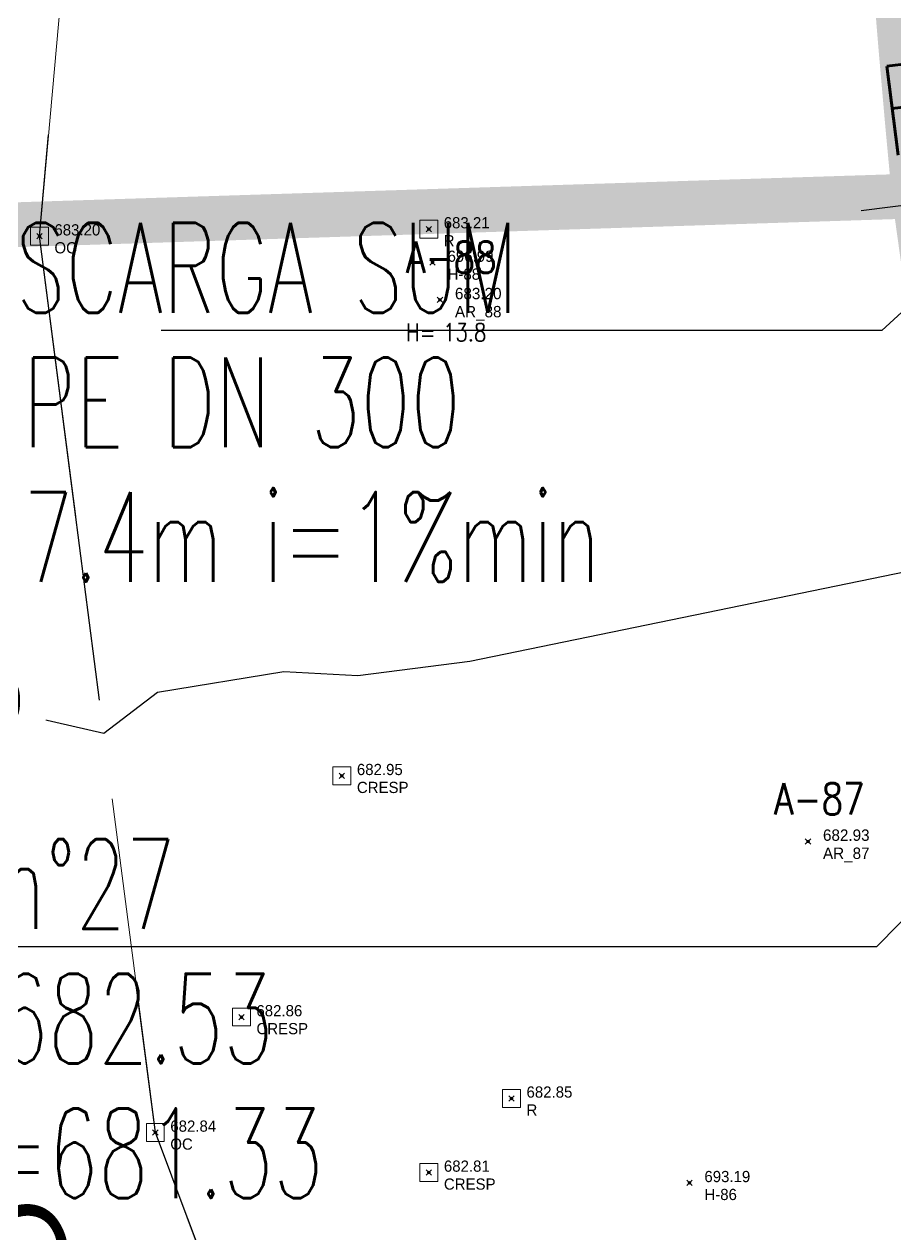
# Model space of a CAD drawing. Extents: x 350769 to 354978, y 6304672 to 6307963.
# Drawn here: x 352233.56 to 352243.27, y 6305942.81 to 6305956.3 of the extents above; entities that cross this region are included whole.
import ezdxf
from ezdxf import colors
from ezdxf.entities.mleader import LeaderData, LeaderLine
from ezdxf.math import Vec2, Vec3

# ---------------------------------------------------------------- set-up
doc = ezdxf.new("R2010")
doc.units = 0
doc.header["$PDMODE"] = 35
doc.header["$PDSIZE"] = 0.03
for name, pattern in [('CENTER', [50.800000000000004, 31.75, -6.35, 6.35, -6.35]), ('CONTINUOS', [0]), ('DASHDOT', [1, 0.5, -0.25, 0, -0.25]), ('DASHED', [19.049999999999997, 12.7, -6.35]), ('HIDDEN', [9.524999999999999, 6.35, -3.175])]:
    doc.linetypes.add(name, pattern=pattern)
doc.layers.get('0').update_dxf_attribs({"linetype": 'CONTINUOUS'})
doc.layers.get('Defpoints').update_dxf_attribs({"linetype": 'CONTINUOUS'})
for name, color, linetype in [('00-S2_ALL AREA APORTANTES', 150, 'CONTINUOUS'), ('02_Geo ext_Acotamiento', 7, 'CONTINUOUS'), ('02_Geo ext_Eje', 4, 'CONTINUOUS'), ('03_Pav ext_Vereda HC', 42, 'CONTINUOUS'), ('03_S2_Pav ext_Borde vereda', 7, 'CONTINUOUS'), ('05_All ext_Txt', 4, 'CONTINUOUS'), ('1-ARBOL H1', 7, 'CONTINUOUS'), ('1-ARBOL H2', 1, 'CONTINUOUS'), ('1-ARBOL H3', 241, 'CONTINUOUS'), ('1-ARBOL NOMBRE', 3, 'CONTINUOUS'), ('1-ARBOL PTO', 7, 'CONTINUOUS'), ('1-CAMINO DE TIERRA', 252, 'HIDDEN'), ('1-TEXTOS', 7, 'CONTINUOUS'), ('C-TINN', 5, 'CONTINUOUS'), ('C-TOPO-MINR', 8, 'CONTINUOUS'), ('V-NODE-TEXT DIC 2012', 31, 'CONTINUOUS')]:
    doc.layers.add(name, color=color, linetype=linetype)
doc.layers.add('0_ASD_LINEA OFICIAL', color=253, linetype='DASHDOT', lineweight=20)
doc.layers.add('0_ASD_TOPOGRAFIA_ELEMENTOS', color=9, linetype='CONTINUOS', lineweight=5, true_color=0xbdbdbd)
doc.styles.add('A', font='arial.ttf', dxfattribs={"height": 2})
doc.styles.add('ROMANS', font='romans.shx', dxfattribs={"width": 0.65})
doc.dimstyles.new('Principal', dxfattribs={"dimscale": 0, "dimtxt": 2, "dimasz": 2, "dimexe": 1, "dimexo": 1, "dimtad": 1, "dimrnd": 0.05, "dimzin": 1, "dimtxsty": 'ROMANS', "dimcen": 2.5, "dimclrt": 2, "dimaunit": 2, "dimadec": 0, "dimazin": 0, "dimtfac": 1, "dimtmove": 0, "dimatfit": 3, "dimfxl": 1, "dimfxlon": 1, "dimarcsym": 0})

# ---------------------------------------------------------------- blocks, each defined once
blk = doc.blocks.new('_Dot')
at = {"color": 0, "linetype": 'ByBlock', "lineweight": -2}
blk.add_line((-0.5, 0), (-1, 0), dxfattribs=at)
at = {"color": 0, "linetype": 'ByBlock', "const_width": 0.5}
blk.add_lwpolyline([(-0.25, 0, 1), (0.25, 0, 1)], format="xyb", close=True, dxfattribs=at)
blk = doc.blocks.new('*D1230')
at = {"layer": '02_Geo ext_Acotamiento', "color": 0, "lineweight": -2, "transparency": 16777216}
blk.add_line((352242.8942710834, 6305954.218060599), (352247.9448509589, 6305954.86359322), dxfattribs=at)
at = {"layer": '02_Geo ext_Acotamiento', "color": 0, "transparency": 16777216}
blk.add_solid([(352247.9237205949, 6305955.028914983), (352247.9659813229, 6305954.698271456), (352248.9367815401, 6305954.990375403)], dxfattribs=at)
at = {"layer": 'Defpoints', "color": 0, "transparency": 16777216}
for p in [(352248.9367815401, 6305954.990375403), (352199.3402524825, 6305948.651266195)]:
    blk.add_point(p, dxfattribs=at)
at = {"layer": '02_Geo ext_Acotamiento', "color": 2, "transparency": 16777216, "insert": (352244.6857002594, 6305955.362152151), "char_height": 1, "attachment_point": 5, "rotation": 7.283686336438895, "style": 'ROMANS'}
blk.add_mtext('R50,00', dxfattribs=at)
blk = doc.blocks.new('A$C27410629')
at = {"layer": '0_ASD_LINEA OFICIAL', "ltscale": 8, "const_width": 0.5}
for points in [[(110.9320621097566, 1279.578054116107), (99.95274784572575, 1346.361128236935), (6.683858130549197, 1333.56376875378), (11.31719412964594, 1240.806884042917), (13.57647121029731, 1195.445541656865), (13.7703287539498, 1191.843586273683), (39.5238239384571, 1192.667044975913)], [(61.85169161810154, 1118.103795091453), (61.85169161815975, 1118.103795091453), (17.77193535112656, 1116.644646097827), (16.44336055009626, 1141.555059551551), (16.44336055009626, 1141.555059551551), (15.7726491090134, 1154.201475947993), (13.7703287539498, 1191.843586273683), (39.52382393844515, 1192.667044975913)]]:
    blk.add_lwpolyline(points, dxfattribs=at)
at = {"layer": '0_ASD_LINEA OFICIAL', "ltscale": 8}
blk.add_lwpolyline([(76.7953272922519, 1069.871826448478, 0.5, 0.5, 0.0082602829516699), (73.75120944769878, 1083.84613889671, 0.5, 0.5, 0.0284436034361872), (70.02322302448738, 1095.123899362329, 0.5, 0.5, -0.0125641486096236), (61.85169162339338, 1118.103795091622, 0.5, 0.5, -4.8188611198e-05), (57.16621416757698, 1131.528602737148, 0.5, 0.5, -0.0136636635266434), (47.35306737102655, 1157.144811785064, 0.5, 0.5, -0.058265206568289), (39.5238239384571, 1192.667044975913, 0.5, 0.5, 0), (39.52382393476162, 1192.667044975795, 0.5, 0.5, -0.0039617241967277), (39.30971049536311, 1195.102375908729, 0.5, 0.5, -0.2741006311764708), (74.41974673312143, 1266.696226243977, 0.5, 0.5, 0), (74.41974673312143, 1266.696226243977, 0.5, 0.5, -0.1176347053763299), (110.9320621097566, 1279.578054116107, 0.5, 0.5, -0.1054479127376658), (145.7934265161566, 1276.066786170079, 0.5, 0.5, -0.0422728465568076), (159.0130519136401, 1270.583866395673, 0.5, 0.5, 0), (184.10035183937, 1256.740404939205, 0.5, 0.5, 0.0189373347584972), (195.808663727601, 1250.818771916636, 0.5, 0.5, -0.0114747213886426), (213.8720052116551, 1241.444718308924, 0.5, 0.5, 0.0496207765704239)], format="xyseb", dxfattribs=at)
blk = doc.blocks.new('TOPOGRAFIA')
at = {"layer": '1-ARBOL H1', "color": 9, "lineweight": 0, "true_color": 0xbdbdbd}
blk.add_point((390238.198, 6302953.222999999), dxfattribs=at)
at = {"layer": '1-ARBOL PTO', "color": 9, "lineweight": 0, "true_color": 0xbdbdbd}
for p in [(390238.198, 6302953.222999999), (390242.3010000001, 6302947.185)]:
    blk.add_point(p, dxfattribs=at)
at = {"layer": '1-CAMINO DE TIERRA', "color": 9, "lineweight": 0, "true_color": 0xbdbdbd, "flags": 128}
blk.add_lwpolyline([(390286.643, 6302898.865), (390283.554, 6302895.427), (390279.995, 6302890.272999999), (390277.948, 6302885.206), (390274.448, 6302890.042), (390267.723, 6302894.584), (390261.543, 6302895.797999999), (390255.274, 6302895.857999999), (390251.289, 6302896.818), (390248.108, 6302900.147000001), (390246.933, 6302904.466), (390245.3320000001, 6302917.204), (390243.456, 6302925.54), (390238.4570000001, 6302934.82), (390235.025, 6302943.941000001), (390233.733, 6302953.932999999), (390234.483, 6302962.347), (390237.9570000001, 6302972.617000001), (390242.277, 6302978.332), (390246.331, 6302980.486), (390256.282, 6302978.451)], dxfattribs=at)
at = {"layer": 'C-TINN', "color": 9, "linetype": 'Continuous', "lineweight": 0, "true_color": 0xbdbdbd}
for points, elevation in [([(390237.973, 6302953.912), (390237.973, 6302954.112), (390238.173, 6302954.112), (390238.173, 6302953.912), (390237.973, 6302953.912)], 683.21), ([(390233.6330000001, 6302953.833000001), (390233.6330000001, 6302954.033), (390233.833, 6302954.033), (390233.833, 6302953.833000001), (390233.6330000001, 6302953.833000001)], 683.197), ([(390237.005, 6302947.817000001), (390237.005, 6302948.017), (390237.205, 6302948.017), (390237.205, 6302947.817000001), (390237.005, 6302947.817000001)], 682.953), ([(390235.885, 6302945.128), (390235.885, 6302945.328), (390236.085, 6302945.328), (390236.085, 6302945.128), (390235.885, 6302945.128)], 682.86), ([(390238.896, 6302944.221000001), (390238.896, 6302944.421), (390239.096, 6302944.421), (390239.096, 6302944.221000001), (390238.896, 6302944.221000001)], 682.854), ([(390234.9250000001, 6302943.841), (390234.9250000001, 6302944.040999999), (390235.125, 6302944.040999999), (390235.125, 6302943.841), (390234.9250000001, 6302943.841)], 682.842), ([(390237.9750000001, 6302943.395), (390237.9750000001, 6302943.595), (390238.175, 6302943.595), (390238.175, 6302943.395), (390237.9750000001, 6302943.395)], 682.808)]:
    blk.add_lwpolyline(points, dxfattribs=dict(at, elevation=elevation))
for p in [(390238.073, 6302954.012, 683.21), (390233.733, 6302953.933, 683.197), (390237.105, 6302947.917, 682.953), (390235.985, 6302945.228, 682.86), (390238.996, 6302944.321, 682.854), (390235.025, 6302943.941, 682.842), (390238.075, 6302943.495, 682.808)]:
    blk.add_point(p, dxfattribs=at)
at = {"layer": 'C-TOPO-MINR', "color": 9, "linetype": 'Continuous', "lineweight": -3, "true_color": 0xbdbdbd, "elevation": 683}
blk.add_lwpolyline([(390264.0817002188, 6302962.85652954), (390260.4255043479, 6302962.597078261), (390253.9505, 6302962.276944445), (390253.5592631579, 6302962.168117148), (390253.4617605321, 6302962.133456763), (390248.2877343454, 6302960.731688804), (390247.4331428572, 6302960.283926407), (390246.8650458016, 6302958.126885496), (390246.2043729374, 6302953.334092409), (390244.0593257919, 6302950.329312217), (390238.5301748879, 6302949.191058297), (390237.2820272374, 6302949.031649806), (390236.4554754098, 6302949.075819672), (390235.0494510386, 6302948.844320475), (390234.4499690141, 6302948.388143661), (390232.8884307305, 6302948.746987405)], dxfattribs=at)
at = {"layer": 'V-NODE-TEXT DIC 2012', "color": 9, "lineweight": 0, "true_color": 0xbdbdbd}
for p in [(390238.073, 6302954.012), (390233.733, 6302953.933), (390238.116, 6302953.639), (390238.198, 6302953.223), (390237.105, 6302947.917), (390242.301, 6302947.185), (390235.985, 6302945.228), (390238.996, 6302944.321), (390235.025, 6302943.941), (390238.075, 6302943.495), (390240.979, 6302943.379)]:
    blk.add_point(p, dxfattribs=at)
at = {"layer": '1-ARBOL H2', "color": 9, "lineweight": 0, "true_color": 0xbdbdbd, "style": 'ROMANS', "width": 0.8}
blk.add_text('H=', height=0.2, dxfattribs=at).set_placement((390237.8210668353, 6302952.761000006))
at = {"layer": '1-ARBOL H3', "color": 9, "lineweight": 0, "true_color": 0xbdbdbd, "style": 'ROMANS', "width": 0.8}
blk.add_text('13.8', height=0.2, dxfattribs=at).set_placement((390238.2341939024, 6302952.761000006))
at = {"layer": '1-ARBOL NOMBRE', "color": 9, "lineweight": 0, "true_color": 0xbdbdbd, "style": 'ROMANS', "width": 0.8}
for s, p in [('A-88', (390237.8210668353, 6302953.523000003)), ('A-87', (390241.9240668353, 6302947.485000003))]:
    blk.add_text(s, height=0.35, dxfattribs=at).set_placement(p)
at = {"layer": '1-TEXTOS', "color": 9, "lineweight": 0, "true_color": 0xbdbdbd, "style": 'A'}
blk.add_text('CAMINO DE TIERRA', height=1, rotation=295.3230806812517, dxfattribs=at).set_placement((390232.8427735482, 6302942.924667363))
at = {"layer": 'V-NODE-TEXT DIC 2012', "color": 9, "lineweight": 0, "true_color": 0xbdbdbd}
for s, height, p in [('683.21', 0.125, (390238.2397893219, 6302954.020210678)), ('683.20', 0.125, (390233.8997893219, 6302953.941210678)), ('OC', 0.125, (390233.8997893219, 6302953.741210679)), ('R', 0.125, (390238.2397893219, 6302953.820210679)), ('696.99', 0.125, (390238.2827893219, 6302953.647210678)), ('H-88', 0.125, (390238.2827893219, 6302953.447210679)), ('683.20', 0.127, (390238.3647893219, 6302953.230210678)), ('AR_88', 0.127, (390238.3647893219, 6302953.028210678)), ('682.95', 0.125, (390237.2717893219, 6302947.925210678)), ('CRESP', 0.125, (390237.2717893219, 6302947.725210679)), ('682.93', 0.127, (390242.4677893219, 6302947.192210677)), ('AR_87', 0.127, (390242.4677893219, 6302946.990210677)), ('682.86', 0.125, (390236.1517893219, 6302945.236210678)), ('CRESP', 0.125, (390236.1517893219, 6302945.036210679)), ('682.85', 0.125, (390239.1627893219, 6302944.329210678)), ('R', 0.125, (390239.1627893219, 6302944.129210679)), ('682.84', 0.125, (390235.1917893219, 6302943.949210677)), ('OC', 0.125, (390235.1917893219, 6302943.749210678)), ('682.81', 0.125, (390238.2417893219, 6302943.503210678)), ('CRESP', 0.125, (390238.2417893219, 6302943.303210679)), ('693.19', 0.125, (390241.1457893219, 6302943.387210677)), ('H-86', 0.125, (390241.1457893219, 6302943.187210678))]:
    blk.add_text(s, height=height, dxfattribs=at).set_placement(p)
at = {"layer": 'C-TOPO-MINR', "color": 9, "linetype": 'Continuous', "lineweight": 0, "true_color": 0xbdbdbd, "insert": (390232.5212780417, 6302948.750745595, 683), "char_height": 0.5, "width": 2.50095238095238, "attachment_point": 5, "rotation": 359.4135384375951, "bg_fill": 3, "box_fill_scale": 1.0635, "bg_fill_color": 9, "bg_fill_true_color": 13158600, "bg_fill_transparency": 0}
blk.add_mtext('683.00', dxfattribs=at)

msp = doc.modelspace()

# ---------------------------------------------------------------- hatches: boundary and pattern name
at = {"layer": '00-S2_ALL AREA APORTANTES', "linetype": 'DASHED', "lineweight": 40, "ltscale": 0.25}
h = msp.add_hatch(dxfattribs=at)
h.set_pattern_fill('ANSI31', color=82, scale=0.5, angle=82.24516604670927)
h.set_pattern_definition([(127.2451660467093, (0, 0), (-1.263734244477452, -0.9607975902004564), [])])
edge = h.paths.add_edge_path()
edge.add_line((352255.6006498144, 6305959.914735348), (352243.0850238432, 6305960.015822877))
edge.add_arc((352321.2207752359, 6305962.99450948), 78.1925074388893, 182.1831692205138, 184.5330684213884)
edge.add_arc((352392.8036456341, 6305968.669775609), 149.9999999454917, 184.5330684218187, 198.1626078739311)
edge.add_line((352250.277293103, 6305921.912542823), (352262.1547733359, 6305925.809072119))
edge.add_arc((352392.7996871186, 6305968.652821189), 137.4906554338054, 184.9435329048594, 198.1564087787314, ccw=False)
edge.add_arc((352321.2271941911, 6305962.990770247), 65.69859448666914, 182.6835927691082, 185.4028671832468, ccw=False)
at = {"layer": '03_Pav ext_Vereda HC'}
h = msp.add_hatch(dxfattribs=at)
h.set_pattern_fill('DOTS', color=256, scale=0.2, style=0)
h.set_pattern_definition([(0, (0, 0), (0.15875, 0.3175), [0, -0.3175])])
h.paths.add_polyline_path([(352245.1216007715, 6305966.76463357, -0.2964703205968859), (352293.7797452059, 6306034.07395839, -0.0172301478518911), (352299.1708794312, 6306035.970828445), (352298.6173009273, 6306037.898180557, 0.0174601705373389), (352293.034131333, 6306035.929969454, 0.3317039233778294), (352243.2728629675, 6305956.814607169, 0.0258747299126971), (352245.2972159379, 6305941.43279373), (352247.2497048021, 6305941.873315169, -0.0257417603149876), (352245.2666067368, 6305956.972676086, -0.019029704730647), (352245.0286123421, 6305962.76537331), (352247.1838539974, 6305962.743417364), (352247.099289566, 6305963.420647291, -0.0159708630291212), (352246.7885979969, 6305966.747651482)])
h.paths.add_polyline_path([(352253.202718854, 6305919.521212802, -0.0272950712065302), (352248.6794498394, 6305935.021355581), (352246.7287635028, 6305934.579765432, 0.0273175393884115), (352251.3162198428, 6305918.857043033, 0.0136636635232579), (352261.1293666402, 6305893.240833984), (352268.1121753162, 6305873.236136256, 0.0174149292547119), (352273.9824393388, 6305856.846020706, -0.0406582988159811), (352278.5406824908, 6305841.981882771, -0.0028152048705143), (352279.5853923202, 6305837.240456396), (352281.5467707088, 6305837.63258653, 0.0028276961683545), (352280.4927458571, 6305842.41718357, 0.0406144709904169), (352275.844598389, 6305857.575730287, -0.0174524858200951), (352270.0092754967, 6305873.869957016), (352262.9987199025, 6305893.954145496, -0.0136923124042108)])

# ---------------------------------------------------------------- linework, layer by layer
at = {"layer": '02_Geo ext_Eje', "linetype": 'CENTER', "ltscale": 0.1, "const_width": 0.3, "flags": 128}
msp.add_lwpolyline([(352312.1869419859, 6305350.253457952), (352300.2703427262, 6305525.49263268), (352298.8102463124, 6305526.328832162), (352298.1240866417, 6305536.419131564), (352297.4655975985, 6305554.947358046), (352300.3730987812, 6305560.093160775, -0.0037282653220634), (352298.8869483477, 6305583.425011669), (352295.9389332888, 6305635.971749912), (352293.844468649, 6305666.194448568, -0.0184019314181332), (352293.3438672001, 6305681.639249023, 0.0151715770045248), (352293.1864957727, 6305687.704442002), (352288.4883733931, 6305771.091482916, 0.0093866253216456), (352287.0843622422, 6305789.506318077, 0.0241491865333849), (352280.7601415884, 6305831.584019321, 0.0082602829516699), (352277.7160237461, 6305845.558331769, 0.0284436034361872), (352273.9880373229, 6305856.836092235, -0.0125641486096236), (352265.8165059218, 6305879.815987964, -4.8188611198e-05), (352261.131028466, 6305893.24079561, -0.0136636635266434), (352251.3178816694, 6305918.857004657, -0.058265206568289), (352243.4886382369, 6305954.379237848, -0.0039617241967277), (352243.2745247938, 6305956.814568781, -0.2741006311764708), (352278.3845610315, 6306028.408419116, -0.1176347053763299), (352314.8968764082, 6306041.290246989, -0.1054479127376658), (352349.7582408146, 6306037.778979043, -0.0422728465568076), (352362.977866212, 6306032.296059269), (352388.0651661378, 6306018.452597812, 0.0189373347584972), (352399.773478026, 6306012.530964789, -0.0114747213886426), (352417.8368195101, 6306003.156911181, 0.0496207765704239), (352428.0326397766, 6305998.852976762, 0.0889315887561895), (352448.6948046739, 6305995.817405001, 0.0193728643711076), (352457.0790293366, 6305996.38837774, 0.0233876999116095), (352489.9839406122, 6306002.290656727, 0.0298147503070914), (352533.7923687884, 6306015.108074996, 0.0053734721055666), (352539.5197752549, 6306017.216090346, -0.0203890515798278), (352573.143745884, 6306028.108107445, -0.0103381188957269), (352585.980900702, 6306031.484444926, -0.0117361804000416), (352605.8476096128, 6306035.893831218), (352704.8572295532, 6306049.87296456)], format="xyb", dxfattribs=at)
at = {"layer": '1-CAMINO DE TIERRA', "flags": 128}
msp.add_lwpolyline([(352262.240764525, 6305895.791321761), (352255.274, 6305895.857999999), (352251.289, 6305896.818), (352248.108, 6305900.147000001), (352246.933, 6305904.466), (352245.3320000001, 6305917.204), (352243.456, 6305925.54), (352238.4570000001, 6305934.82), (352235.025, 6305943.941000001), (352233.733, 6305953.932999999), (352234.483, 6305962.347), (352237.9570000001, 6305972.617000001), (352242.277, 6305978.332), (352244.8312656106, 6305979.6891505)], dxfattribs=at)

# ---------------------------------------------------------------- block references
at = {"layer": '03_S2_Pav ext_Borde vereda', "linetype": 'Continuous'}
msp.add_blockref('A$C27410629', (352203.9623478023, 6304761.713605438), dxfattribs=at)

# ---------------------------------------------------------------- texts
at = {"layer": '1-TEXTOS', "style": 'A'}
msp.add_text('CAMINO DE TIERRA', height=1, rotation=295.3230806812517, dxfattribs=at).set_placement((352232.8427735482, 6305942.924667363))

# ---------------------------------------------------------------- dimensions: what is measured, and where the dimension line sits
at = {"layer": '02_Geo ext_Acotamiento'}
dim = msp.add_radius_dim(center=(352199.3402524825, 6305948.651266195), mpoint=(352248.9367815401, 6305954.990375403), dimstyle='Principal', override={"dimscale": 0, "dimtmove": 1}, dxfattribs=at)
dim.commit()
dim.dimension.update_dxf_attribs({"geometry": '*D1230', "text_midpoint": (352244.8007852778, 6305954.461738975), "dimtype": 164})

# ---------------------------------------------------------------- leaders
at = {"layer": '05_All ext_Txt'}
ml = msp.add_multileader_mtext('Standard', dxfattribs=at)
ml.set_content('{\\C256;DESCARGA SUM \\PHDPE DN 300\\PL=7.4m i=1%min}', color=2, style='ROMANS')
ml.set_leader_properties(color=7)
ml.set_arrow_properties(name='DOT')
ml.build(insert=Vec2(0, 0))
ml.multileader.update_dxf_attribs({"text_left_attachment_type": 6, "text_right_attachment_type": 6, "dogleg_length": 1.040329146316736, "arrow_head_size": 0.5})
ctx = ml.context
ctx.base_point, ctx.char_height, ctx.arrow_head_size, ctx.landing_gap_size, ctx.plane_origin, ctx.plane_x_axis, ctx.plane_y_axis = Vec3(352232.303975459, 6305952.880413183, 7.37148799e-08), 1, 0.5, 0.0500000025053053, Vec3(352266.6099722183, 6305965.695056959, 1.2106072e-08), Vec3(1, -1.387778780781446e-15, -3.517525297178413e-09), Vec3(1.403991249853975e-15, 1, 4.609055430399856e-09)
ctx.left_attachment, ctx.right_attachment = 6, 6
notes = []
notes.append((ctx, [(1, (1, 1, 0), (352243.1228760389, 6305952.880413183, 3.56591234e-08), (-1, 1.387778780781445e-15, 3.517525297178411e-09), 1.040329146316736, [(1, [(352250.4267738376, 6305959.610969189, 4.09889839e-08)], 0, [])])]))
ctx.mtext.insert, ctx.mtext.text_direction, ctx.mtext.rotation, ctx.mtext.line_spacing_factor, ctx.mtext.line_spacing_style, ctx.mtext.flow_direction, ctx.mtext.extrusion = Vec3(352232.3539754615, 6305954.080413183, 7.90698702e-08), Vec3(1, -1.387778780781446e-15, -3.517525297178413e-09), 6.283185307179584, 0.8999999999999998, 2, 5, Vec3(3.517525297178408e-09, -4.609055430399862e-09, 1)
ml = msp.add_multileader_mtext('Standard', dxfattribs=at)
ml.set_content('{\\C256;C.I. n°27\\PCA=682.53^JCRs=681.33^JH=1.20m}', color=2, style='ROMANS')
ml.set_leader_properties(color=7)
ml.set_arrow_properties(name='DOT')
ml.build(insert=Vec2(0, 0))
ml.multileader.update_dxf_attribs({"text_left_attachment_type": 6, "text_right_attachment_type": 6, "dogleg_length": 0.4164050059420628, "arrow_head_size": 0.5})
ctx = ml.context
ctx.base_point, ctx.char_height, ctx.arrow_head_size, ctx.landing_gap_size, ctx.plane_origin, ctx.plane_x_axis, ctx.plane_y_axis = Vec3(352231.4142263745, 6305946.010574516, 1.074374584e-07), 1, 0.5, 0.0500000025053053, Vec3(352287.5338909864, 6305896.070929681, -3.24930872e-08), Vec3(1, -2.775557561562891e-16, -5.041539005118686e-09), Vec3(2.631196363540177e-16, 1, -2.863435111305193e-09)
ctx.left_attachment, ctx.right_attachment = 6, 6
notes.append((ctx, [(1, (1, 1, 0), (352243.0648349657, 6305946.010574516, 4.87004608e-08), (-1, 2.775557561562891e-16, 5.041539005118686e-09), 4.800608586172102, [(0, [(352255.0752269882, 6305958.250799332, -4.68994806e-08)], 0, [])])]))
ctx.mtext.insert, ctx.mtext.text_direction, ctx.mtext.width, ctx.mtext.line_spacing_factor, ctx.mtext.line_spacing_style, ctx.mtext.flow_direction, ctx.mtext.extrusion = Vec3(352231.464226377, 6305947.210574516, 1.037492593e-07), Vec3(1, -2.775557561562891e-16, -5.041539005118686e-09), 6.728604887088298, 0.8999999999999998, 2, 5, Vec3(5.041539005118687e-09, 2.863435111305191e-09, 1)
for ctx, leaders in notes:
    for number, flags, end, landing, length, lines in leaders:
        leader = LeaderData()
        leader.index, (leader.has_last_leader_line, leader.has_dogleg_vector, leader.attachment_direction) = number, flags
        leader.last_leader_point, leader.dogleg_vector, leader.dogleg_length = Vec3(end), Vec3(landing), length
        for number, points, colour, breaks in lines:
            line = LeaderLine()
            line.index, line.vertices, line.color, line.breaks = number, Vec3.list(points), colors.encode_raw_color(colour), breaks
            leader.lines.append(line)
        ctx.leaders.append(leader)

# ---------------------------------------------------------------- next in the draw order: block references
at = {"layer": '0_ASD_TOPOGRAFIA_ELEMENTOS', "color": 30, "true_color": 0xf26507}
msp.add_blockref('TOPOGRAFIA', (-38000, 3000), dxfattribs=at)

doc.saveas('drawing.dxf')
